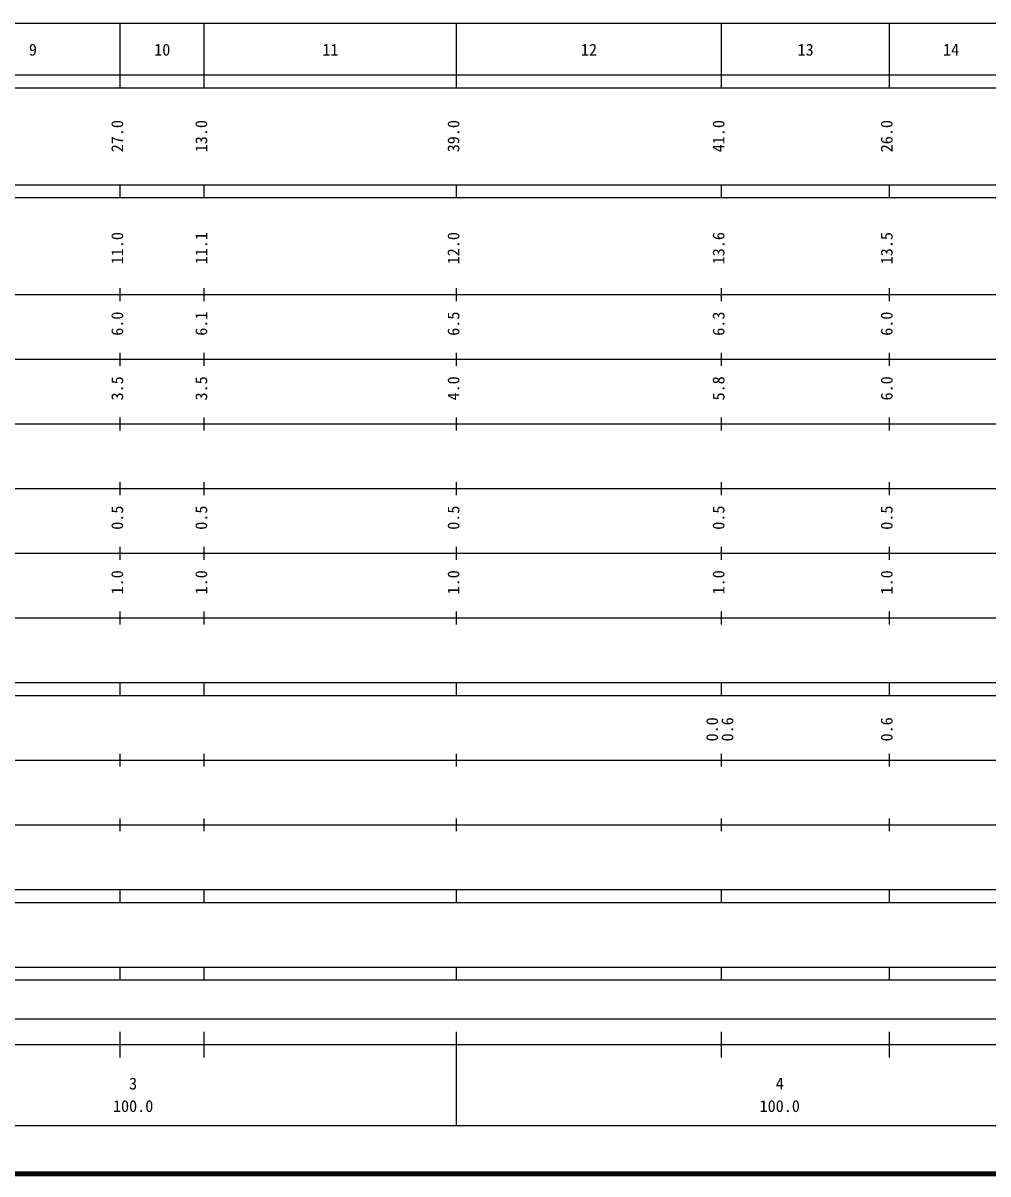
# Model space of a CAD drawing. Units: millimetres, scale not verified. Extents: x 40000 to 680000, y 20000 to 380000.
# Drawn here: x 300967 to 450206, y 20000 to 198000 of the extents above; entities that cross this region are included whole.
import ezdxf
from ezdxf.enums import TextEntityAlignment as Align

# ---------------------------------------------------------------- set-up
doc = ezdxf.new("R2010")
doc.units = ezdxf.units.MM
doc.header["$LTSCALE"] = 1000
doc.layers.add('M-TTL', color=2, linetype='Continuous', lineweight=140)
doc.layers.add('M-TTL-BAND', color=7, linetype='Continuous', lineweight=25)
doc.styles.add('ＭＳ ゴシック', font='')
doc.styles.get('ＭＳ ゴシック').set_extended_font_data('MS Gothic')

msp = doc.modelspace()

# ---------------------------------------------------------------- linework, layer by layer
at = {"layer": 'M-TTL'}
msp.add_line((40000, 20000), (680000, 20000), dxfattribs=at)
at = {"layer": 'M-TTL-BAND'}
for p, q in [((68000, 198000), (579000, 198000)), ((316000, 188000), (316000, 198000)), ((329000, 188000), (329000, 198000)), ((368000, 188000), (368000, 198000)), ((409000, 188000), (409000, 198000)), ((435000, 188000), (435000, 198000)), ((40000, 190000), (579000, 190000)), ((40000, 188000), (579000, 188000)), ((40000, 173000), (579000, 173000)), ((316000, 171000), (316000, 173000)), ((329000, 171000), (329000, 173000)), ((368000, 171000), (368000, 173000)), ((409000, 171000), (409000, 173000)), ((435000, 171000), (435000, 173000)), ((40000, 171000), (579000, 171000)), ((316000, 155000), (316000, 157000)), ((329000, 155000), (329000, 157000)), ((368000, 155000), (368000, 157000)), ((409000, 155000), (409000, 157000)), ((435000, 155000), (435000, 157000)), ((40000, 156000), (579000, 156000)), ((46000, 146000), (579000, 146000)), ((316000, 145000), (316000, 147000)), ((329000, 145000), (329000, 147000)), ((368000, 145000), (368000, 147000)), ((409000, 145000), (409000, 147000)), ((435000, 145000), (435000, 147000)), ((52000, 136000), (579000, 136000)), ((316000, 135000), (316000, 137000)), ((329000, 135000), (329000, 137000)), ((368000, 135000), (368000, 137000)), ((409000, 135000), (409000, 137000)), ((435000, 135000), (435000, 137000)), ((316000, 125000), (316000, 127000)), ((329000, 125000), (329000, 127000)), ((368000, 125000), (368000, 127000)), ((409000, 125000), (409000, 127000)), ((435000, 125000), (435000, 127000)), ((46000, 126000), (579000, 126000)), ((52000, 116000), (579000, 116000)), ((316000, 115000), (316000, 117000)), ((329000, 115000), (329000, 117000)), ((368000, 115000), (368000, 117000)), ((409000, 115000), (409000, 117000)), ((435000, 115000), (435000, 117000)), ((316000, 105000), (316000, 107000)), ((329000, 105000), (329000, 107000)), ((368000, 105000), (368000, 107000)), ((409000, 105000), (409000, 107000)), ((435000, 105000), (435000, 107000)), ((46000, 106000), (579000, 106000)), ((40000, 96000), (579000, 96000)), ((316000, 94000), (316000, 96000)), ((329000, 94000), (329000, 96000)), ((368000, 94000), (368000, 96000)), ((409000, 94000), (409000, 96000)), ((435000, 94000), (435000, 96000)), ((40000, 94000), (579000, 94000)), ((49000, 84000), (579000, 84000)), ((316000, 83000), (316000, 85000)), ((329000, 83000), (329000, 85000)), ((368000, 83000), (368000, 85000)), ((409000, 83000), (409000, 85000)), ((435000, 83000), (435000, 85000)), ((316000, 73000), (316000, 75000)), ((329000, 73000), (329000, 75000)), ((368000, 73000), (368000, 75000)), ((409000, 73000), (409000, 75000)), ((435000, 73000), (435000, 75000)), ((40000, 74000), (579000, 74000)), ((40000, 64000), (579000, 64000)), ((316000, 62000), (316000, 64000)), ((329000, 62000), (329000, 64000)), ((368000, 62000), (368000, 64000)), ((409000, 62000), (409000, 64000)), ((435000, 62000), (435000, 64000)), ((40000, 62000), (579000, 62000)), ((40000, 52000), (579000, 52000)), ((316000, 50000), (316000, 52000)), ((329000, 50000), (329000, 52000)), ((368000, 50000), (368000, 52000)), ((409000, 50000), (409000, 52000)), ((435000, 50000), (435000, 52000)), ((40000, 50000), (579000, 50000)), ((71000, 44000), (562000, 44000)), ((316000, 38000), (316000, 42000)), ((329000, 38000), (329000, 42000)), ((368000, 27500), (368000, 42000)), ((409000, 38000), (409000, 42000)), ((435000, 38000), (435000, 42000)), ((40000, 40000), (579000, 40000)), ((68000, 27500), (579000, 27500))]:
    msp.add_line(p, q, dxfattribs=at)

# ---------------------------------------------------------------- texts
at = {"layer": 'M-TTL-BAND', "style": 'ＭＳ ゴシック'}
for s, p in [('9', (302500, 192405)), ('10', (322500, 192405)), ('11', (348500, 192405)), ('12', (388500, 192405)), ('13', (422000, 192405)), ('14', (444500, 192405)), ('3', (318000, 32523)), ('4', (418000, 32523)), ('100.0', (318000, 29033)), ('100.0', (418000, 29033))]:
    msp.add_text(s, height=1833, dxfattribs=at).set_placement(p, align=Align.BOTTOM_CENTER)
for s, p in [('27.0', (317000, 180500)), ('13.0', (330000, 180500)), ('39.0', (369000, 180500)), ('41.0', (410000, 180500)), ('26.0', (436000, 180500)), ('11.1', (330000, 163174)), ('13.6', (410000, 163174)), ('11.0', (317000, 163174)), ('12.0', (369000, 163174)), ('13.5', (436000, 163174)), ('6.0', (317000, 151500)), ('6.1', (330000, 151500)), ('6.5', (369000, 151500)), ('6.3', (410000, 151500)), ('6.0', (436000, 151500)), ('3.5', (317000, 141500)), ('3.5', (330000, 141500)), ('4.0', (369000, 141500)), ('5.8', (410000, 141500)), ('6.0', (436000, 141500)), ('0.5', (317000, 121500)), ('0.5', (330000, 121500)), ('0.5', (369000, 121500)), ('0.5', (410000, 121500)), ('0.5', (436000, 121500)), ('1.0', (317000, 111500)), ('1.0', (330000, 111500)), ('1.0', (369000, 111500)), ('1.0', (410000, 111500)), ('1.0', (436000, 111500)), ('0.0', (409000, 88764)), ('0.6', (411370, 88764)), ('0.6', (436000, 88764))]:
    msp.add_text(s, height=1833, rotation=90, dxfattribs=at).set_placement(p, align=Align.BOTTOM_CENTER)

doc.saveas('drawing.dxf')
